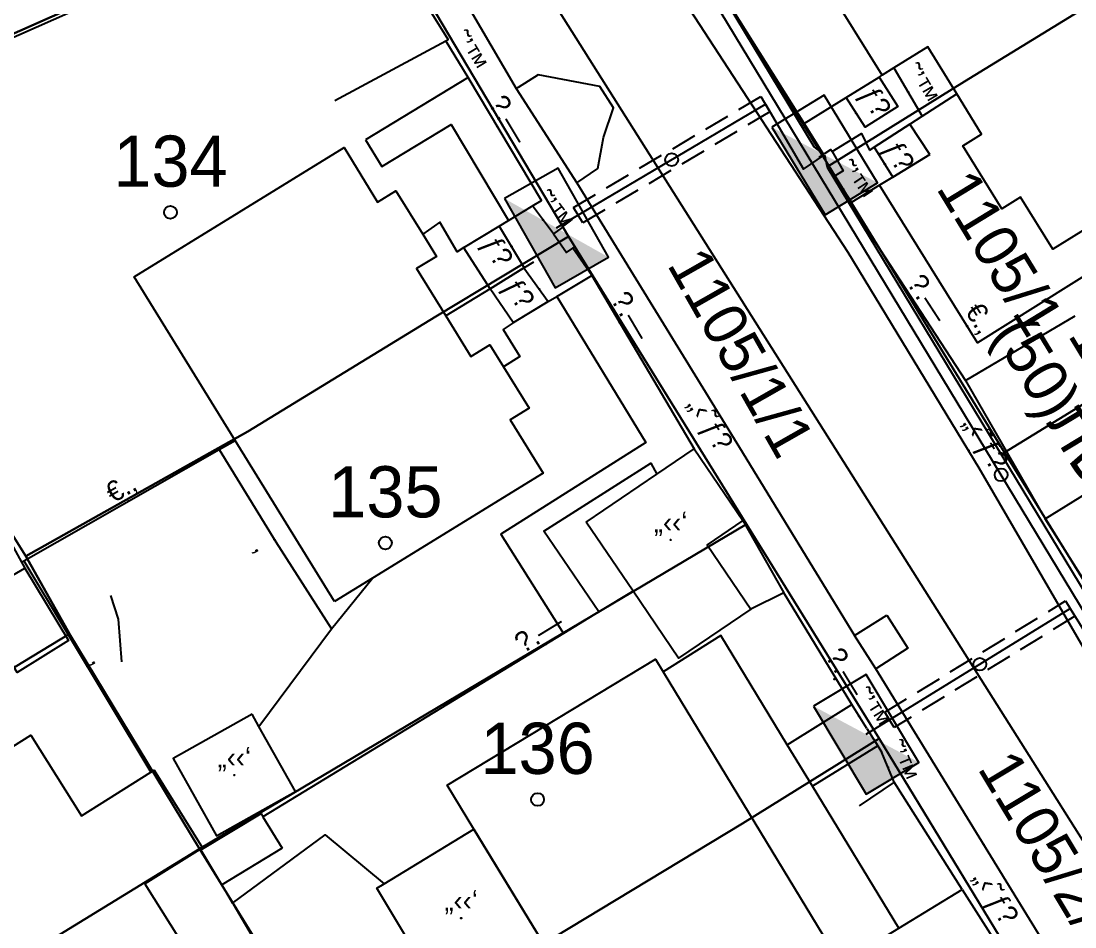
# Model space of a CAD drawing. Header units: metres. Extents: x 218299 to 220222, y 572714 to 574340.
# Drawn here: x 219143.22 to 219184.36, y 573349.88 to 573385.25 of the extents above; entities that cross this region are included whole.
import ezdxf
from ezdxf.enums import TextEntityAlignment as Align

# ---------------------------------------------------------------- set-up
doc = ezdxf.new("R2010")
doc.units = ezdxf.units.M
doc.header["$MEASUREMENT"] = 0
doc.linetypes.add('DASH15', pattern=[1.5, 1, -0.5])
for name, color, linetype in [('1602', 44, 'Continuous'), ('1603', 44, 'Continuous'), ('6151', 102, 'CABLEUNDEXIST03'), ('6261', 7, 'Continuous'), ('6701', 7, 'DASH15'), ('6910', 102, 'Continuous'), ('6916', 7, 'Continuous'), ('A_POINTS', 2, 'Continuous'), ('M2200', 253, 'Continuous'), ('M2207', 253, 'Continuous'), ('M2401', 7, 'Continuous'), ('M2404', 7, 'Continuous'), ('M2407', 253, 'Continuous'), ('M2408', 253, 'Continuous'), ('M2412', 253, 'Continuous'), ('M2420', 253, 'Continuous'), ('M2601', 253, 'Continuous'), ('M2602', 253, 'Continuous'), ('M2605', 253, 'Continuous'), ('M2612', 253, 'Continuous')]:
    doc.layers.add(name, color=color, linetype=linetype)
doc.styles.add('HEBTXT', font='HEBTXT')
doc.styles.add('MAVAT_HEBTXT', font='HEBTXT')
doc.linetypes.add('CABLEUNDEXIST03', pattern='A,3.5,[222,elecad.shx,S=0.01,R=0,X=0,Y=0],1.5', length=5)

# ---------------------------------------------------------------- blocks, each defined once
blk = doc.blocks.new('6261')
blk.add_lwpolyline([(-2, -1.2), (2, -1.2), (2, 1.2), (-2, 1.2)], close=True)
at = {"color": 0}
blk.add_solid([(2, 1.2), (-2, -1.2), (2, -1.2)], dxfattribs=at)
at = {"color": 0, "style": 'HEBTXT'}
blk.add_attdef('PIL_NAME', (2.689, 2.418), '', height=1.7, dxfattribs=at)
at = {"style": 'HEBTXT'}
blk.add_attdef('CAMUT_MONIM', (2.489, 0.218), '', height=1.7, dxfattribs=at)
at = {"color": 0, "style": 'HEBTXT', "flags": 1}
for tag, p in [('TYPE', (2.585, -1.773)), ('MAP_TYPE', (2.689, -3.782))]:
    blk.add_attdef(tag, p, '', height=1.7, dxfattribs=at)
blk = doc.blocks.new('6910')
at = {"layer": 'A_POINTS'}
blk.add_circle((0, 0), 0.25, dxfattribs=at)
at = {"color": 0, "style": 'HEBTXT', "flags": 1}
blk.add_attdef('CODE', (-2.918, 6.399), '', height=1.7, dxfattribs=at)
at = {"color": 0, "style": 'HEBTXT'}
for tag, p in [('PATH', (0.169, 4.708)), ('HTCH', (0.169, 2.708))]:
    blk.add_attdef(tag, text='', height=1.7, dxfattribs=at).set_placement(p, align=Align.MIDDLE_CENTER)
blk = doc.blocks.new('6916')
at = {"layer": 'A_POINTS'}
blk.add_circle((0, 0), 0.25, dxfattribs=at)
at = {"color": 0, "style": 'HEBTXT'}
for tag, p in [('HTCH', (0.006, 3.527)), ('PIPE', (0.049, 1.33))]:
    blk.add_attdef(tag, text='', height=1.7, dxfattribs=at).set_placement(p, align=Align.MIDDLE_CENTER)
blk = doc.blocks.new('1603')
at = {"layer": 'A_POINTS'}
blk.add_circle((0, 0), 0.25, dxfattribs=at)
at = {"color": 0, "style": 'HEBTXT'}
blk.add_attdef('PARCEL_NUM', text='', height=2, dxfattribs=at).set_placement((0, 1), align=Align.CENTER)
at = {"color": 0, "style": 'HEBTXT', "flags": 1}
blk.add_attdef('LOT_NUM', text='', height=2, dxfattribs=at).set_placement((0, -2.5), align=Align.CENTER)
blk = doc.blocks.new('M2408')
blk.add_circle((0, 0), 0.025)
at = {"style": 'MAVAT_HEBTXT'}
blk.add_attdef('NAME', text='', height=0.8, dxfattribs=at).set_placement((0, 1.592), align=Align.MIDDLE)
blk = doc.blocks.new('M2601')
blk.add_circle((0, 0), 0.025)
at = {"style": 'MAVAT_HEBTXT'}
blk.add_attdef('NAME', text='', height=0.8, dxfattribs=at).set_placement((0, 1.592), align=Align.MIDDLE)
blk = doc.blocks.new('M2602')
blk.add_circle((0, 0), 0.025)
at = {"style": 'MAVAT_HEBTXT'}
blk.add_attdef('NAME', text='', height=0.8, dxfattribs=at).set_placement((0, 1.592), align=Align.MIDDLE)
blk = doc.blocks.new('M2605')
blk.add_circle((0, 0), 0.025)
at = {"style": 'MAVAT_HEBTXT'}
blk.add_attdef('NAME', text='', height=0.8, dxfattribs=at).set_placement((0, 1.592), align=Align.MIDDLE)
blk = doc.blocks.new('M2612')
blk.add_circle((0, 0), 0.025)
at = {"style": 'MAVAT_HEBTXT'}
blk.add_attdef('NAME', text='', height=0.8, dxfattribs=at).set_placement((0, 1.592), align=Align.MIDDLE)
blk = doc.blocks.new('M2207')
blk.add_circle((0, 0), 0.025)
at = {"style": 'MAVAT_HEBTXT'}
blk.add_attdef('NAME', text='', height=0.8, dxfattribs=at).set_placement((0, 1.592), align=Align.MIDDLE)
blk = doc.blocks.new('M2412')
blk.add_circle((0, 0), 0.025)
at = {"style": 'MAVAT_HEBTXT'}
blk.add_attdef('NAME', text='', height=0.8, dxfattribs=at).set_placement((0, 1.592), align=Align.MIDDLE)
blk = doc.blocks.new('111')
at = {"layer": 'M2200'}
for points in [[(219191.599, 573381.361, 576.6), (219183.496, 573376.345, 576.36), (219182.238, 573378.377, 576.36), (219181.507, 573377.925, 576.12), (219179.984, 573380.386, 576.12), (219180.721, 573380.842, 576.36), (219179.751, 573382.41, 576.36), (219178.617, 573384.242, 576.36), (219177.297, 573383.424, 576.182), (219176.835, 573383.138, 576.12), (219176.835, 573383.138, 576.12), (219174.659, 573386.64, 576.12), (219174.962, 573386.823, 576.16), (219176.458, 573387.731, 576.36), (219175.688, 573388.975, 576.48), (219175.944, 573389.134, 576.504), (219176.039, 573389.192, 576.513), (219180.772, 573392.122, 576.961), (219183.287, 573393.679, 577.2), (219182.305, 573395.265, 576.96), (219185.807, 573397.433, 576.84)], [(219137.902, 573353.789, 576.96), (219143.6, 573357.363, 576.6), (219145.574, 573354.216, 576.6), (219148.292, 573355.921, 576.14), (219148.411, 573355.996, 576.12), (219150.309, 573352.971, 576.12), (219148.053, 573351.557, 576.36), (219151.718, 573345.714, 575.76), (219150.689, 573345.069, 578.88), (219150.945, 573344.66, 578.88), (219137.299, 573336.101, 576)]]:
    blk.add_polyline3d(points, dxfattribs=at)
for points in [[(219155.46, 573362.583, 576), (219147.641, 573375.263, 576), (219155.828, 573380.311, 576), (219157.141, 573378.181, 575.88), (219157.857, 573378.623, 575.64), (219158.899, 573376.933, 575.64), (219159.435, 573376.065, 575.64), (219158.664, 573375.589, 576), (219159.806, 573373.738, 576), (219160.78, 573372.157, 576), (219161.525, 573372.616, 575.64), (219162.059, 573371.751, 575.64), (219163.055, 573370.134, 575.64), (219162.321, 573369.681, 576), (219163.602, 573367.604, 576), (219156.945, 573363.499, 576)], [(219203.74, 573361.666, 578.34), (219195.704, 573356.671, 578.1), (219194.422, 573358.734, 578.1), (219193.718, 573358.296, 577.74), (219192.114, 573360.876, 577.74), (219192.905, 573361.368, 578.1), (219191.827, 573363.007, 578.1), (219188.21, 573360.92, 577.927), (219187.082, 573360.269, 577.873), (219186.805, 573360.109, 577.86), (219183.208, 573365.809, 577.86), (219183.208, 573365.809, 577.86), (219187.472, 573368.459, 578.071), (219188.06, 573368.824, 578.1), (219187.771, 573369.289, 578.1), (219195.872, 573374.324, 578.1), (219196.006, 573374.109, 578.104), (219199.741, 573368.1, 578.218)], [(219167.43, 573342.954, 577.8), (219163.689, 573349.103, 577.8), (219160.907, 573353.674, 577.8), (219160.894, 573353.696, 577.8), (219159.852, 573355.409, 577.8), (219167.986, 573360.333, 577.8), (219168.285, 573359.841, 577.8), (219175.182, 573348.477, 577.8), (219175.223, 573348.411, 577.8), (219175.54, 573347.888, 577.8), (219167.43, 573342.954, 577.8)]]:
    blk.add_polyline3d(points, close=True, dxfattribs=at)
at = {"layer": 'M2207'}
for points in [[(219165.285, 573365.688, 575.4), (219168.035, 573367.553, 575.4), (219169.501, 573368.547, 575.4), (219169.501, 573368.547, 575.4), (219171.397, 573365.751, 575.4), (219171.397, 573365.751, 575.4), (219170.002, 573364.805, 575.52), (219171.714, 573362.281, 575.64), (219171.714, 573362.281, 575.64), (219168.893, 573360.368, 575.76), (219167.112, 573362.995, 575.582)], [(219143.366, 573363.891, 574.26), (219143.366, 573363.891, 574.26), (219145.066, 573361.058, 574.26), (219143.062, 573359.813, 574.26), (219143.062, 573359.813, 574.26), (219141.351, 573362.724, 574.26), (219141.475, 573362.795, 574.26), (219143.366, 573363.891, 574.26)], [(219168.285, 573359.841, 577.56), (219175.223, 573348.411, 577.56), (219175.849, 573348.823, 577.56), (219177.494, 573349.829, 577.56), (219174.118, 573355.375, 577.501), (219173.133, 573356.993, 577.484), (219170.538, 573361.257, 577.44)], [(219152.237, 573358.181, 576), (219149.158, 573356.453, 575.88), (219150.853, 573353.433, 575.88), (219153.932, 573355.162, 576), (219152.506, 573357.703, 576), (219152.237, 573358.181, 576)], [(219153.408, 573352.947, 576.72), (219151.055, 573351.526, 576.72), (219151.055, 573351.526, 576.72), (219150.235, 573352.882, 576.96), (219152.589, 573354.304, 576.96), (219152.589, 573354.304, 576.96), (219152.662, 573354.182, 576.938), (219153.408, 573352.947, 576.72)], [(219160.894, 573353.696, 577.68), (219163.689, 573349.103, 577.68), (219160.975, 573347.376, 577.593), (219160.842, 573347.291, 577.589), (219159.926, 573346.708, 577.56), (219157.114, 573351.392, 577.56), (219157.396, 573351.564, 577.569)], [(219179.966, 573351.342, 577.8), (219183.353, 573346.003, 577.8), (219179.207, 573343.461, 577.8), (219178.907, 573343.95, 577.8), (219178.718, 573343.834, 577.8), (219177.488, 573345.973, 577.903), (219177.283, 573346.328, 577.92), (219175.848, 573348.822, 578.04), (219175.849, 573348.823, 578.04), (219175.849, 573348.823, 578.04), (219177.494, 573349.829, 577.944), (219179.966, 573351.342, 577.8)]]:
    blk.add_polyline3d(points, close=True, dxfattribs=at)
at = {"layer": 'M2401'}
for points in [[(219162.546, 573382.616, 571.963), (219162.546, 573382.616, 571.963), (219164.92, 573378.943, 572.323), (219164.92, 573378.943, 572.323), (219165.735, 573379.501, 572.323), (219165.954, 573380.711, 572.225), (219166.349, 573381.872, 572.083), (219165.815, 573382.698, 572.083), (219163.41, 573383.154, 571.963), (219162.623, 573382.664, 571.963), (219162.546, 573382.616, 571.963)], [(219177.016, 573362.055, 574.05), (219177.843, 573360.763, 574.05), (219176.592, 573359.963, 574.05), (219176.592, 573359.963, 574.05), (219175.765, 573361.255, 574.05), (219175.765, 573361.255, 574.05), (219177.016, 573362.055, 574.05)]]:
    blk.add_polyline3d(points, dxfattribs=at)
at = {"layer": 'M2404'}
for points in [[(219162.546, 573382.616, 571.963), (219162.546, 573382.616, 571.963), (219164.92, 573378.943, 572.323), (219164.92, 573378.943, 572.323), (219165.735, 573379.501, 572.323), (219165.954, 573380.711, 572.225), (219166.349, 573381.872, 572.083), (219165.815, 573382.698, 572.083), (219163.41, 573383.154, 571.963), (219162.623, 573382.664, 571.963), (219162.546, 573382.616, 571.963)], [(219177.016, 573362.055, 574.05), (219177.843, 573360.763, 574.05), (219176.592, 573359.963, 574.05), (219176.592, 573359.963, 574.05), (219175.765, 573361.255, 574.05), (219175.765, 573361.255, 574.05), (219177.016, 573362.055, 574.05)]]:
    blk.add_polyline3d(points, dxfattribs=at)
at = {"layer": 'M2407'}
for points in [[(219173.796, 573381.251, 572.43), (219174.544, 573380.046, 572.43)], [(219156.666, 573380.612, 573.465), (219157.305, 573379.57, 573.375), (219160.009, 573381.216, 573.375), (219162.247, 573377.465, 573.375)], [(219160.505, 573376.408, 573.375), (219160.251, 573376.241, 573.375), (219159.573, 573377.398, 573.375), (219158.899, 573376.933, 573.375)], [(219165.499, 573375.32, 572.43), (219164.763, 573376.389, 572.43)], [(219164.139, 573374.502, 573.465), (219167.61, 573368.793, 573.465), (219161.953, 573365.214, 573.465), (219164.398, 573361.34, 573.465)], [(219162.432, 573373.475, 573.375), (219162.045, 573373.209, 573.375), (219162.697, 573372.15, 573.375), (219162.059, 573371.751, 573.375)], [(219180.089, 573371.216, 573.51), (219183.208, 573365.809, 573.87)], [(219165.782, 573362.184, 573.465), (219163.626, 573365.336, 573.465), (219167.807, 573367.995, 573.465), (219168.035, 573367.553, 573.465)], [(219171.397, 573365.751, 573.51), (219173.003, 573362.931, 573.69)], [(219151.48, 573350.802, 575.175), (219155.09, 573353.468, 575.175), (219157.396, 573351.564, 575.175)]]:
    blk.add_polyline3d(points, dxfattribs=at)
at = {"layer": 'M2408'}
for points in [[(219164.447, 573394.174, 571.44), (219157.784, 573390.786, 571.323), (219162.546, 573382.616, 571.953)], [(219186.136, 573358.319, 574.545), (219180.63, 573367.8, 573.735), (219175.507, 573376.217, 572.835), (219168.959, 573386.285, 572.083)], [(219164.92, 573378.943, 572.268), (219171.265, 573368.597, 573.348), (219175.765, 573361.255, 574.023)], [(219185.006, 573346.23, 575.4), (219176.592, 573359.963, 574.005)]]:
    blk.add_polyline3d(points, dxfattribs=at)
at = {"layer": 'M2412'}
for points in [[(219176.722, 573383.068, 573.54), (219177.447, 573381.919, 573.54), (219176.171, 573381.114, 572.58), (219175.431, 573382.267, 572.58)], [(219178.702, 573380.041, 573.66), (219177.918, 573381.23, 573.66), (219176.529, 573380.334, 572.94), (219177.252, 573379.159, 572.94)], [(219161.532, 573374.802, 573.42), (219160.508, 573376.402, 573.42), (219160.505, 573376.408, 573.42), (219161.885, 573377.245, 572.34), (219162.864, 573375.622, 572.34)], [(219162.432, 573373.475, 573.42), (219162.428, 573373.481, 573.42), (219161.532, 573374.802, 573.42), (219162.854, 573375.615, 572.34), (219163.801, 573374.298, 572.34)]]:
    blk.add_polyline3d(points, close=True, dxfattribs=at)
at = {"layer": 'M2420', "linetype": 'Continuous', "lineweight": -3}
blk.add_lwpolyline([(219155.91, 573398.81), (219211.788, 573310.309), (219223.443, 573302.297)], dxfattribs=at)
at = {"layer": 'M2601'}
for points in [[(219163.224, 573375.843, 575.1), (219162.864, 573375.622, 575.1), (219162.854, 573375.615, 575.1), (219161.532, 573374.802, 575.1), (219161.532, 573374.802, 575.1), (219159.806, 573373.738, 575.1)], [(219150.955, 573368.523, 573.915), (219153.167, 573364.915, 573.915), (219155.337, 573361.519, 573.915)], [(219143.327, 573364.17, 574.86), (219148.292, 573355.921, 574.86)], [(219152.506, 573357.703, 573.915), (219155.337, 573361.519, 573.915), (219156.945, 573363.499, 573.915)]]:
    blk.add_polyline3d(points, dxfattribs=at)
at = {"layer": 'M2602'}
for points in [[(219176.339, 573380.212, 574.02), (219176.529, 573380.334, 574.02), (219177.918, 573381.23, 574.02), (219178.406, 573381.544, 574.02), (219179.751, 573382.41, 574.02)], [(219174.885, 573380.163, 573.78), (219176.028, 573380.87, 573.78), (219176.339, 573380.212, 573.78), (219176.339, 573380.212, 573.78)], [(219174.383, 573379.937, 574.02), (219174.544, 573380.046, 574.02), (219174.61, 573380.091, 574.02), (219174.838, 573380.245, 574.02), (219174.885, 573380.163, 574.02), (219175.322, 573379.401, 574.02), (219174.984, 573379.193, 574.02)], [(219185.402, 573375.724, 574.5), (219185.402, 573375.724, 574.5), (219180.565, 573372.687, 574.5), (219176.732, 573378.843, 574.5)], [(219164.349, 573377.194, 573.9), (219164.008, 573376.948, 573.9), (219164.008, 573376.948, 573.9), (219164.509, 573376.219, 573.9), (219164.763, 573376.389, 573.9), (219164.81, 573376.421, 573.9)], [(219143.24, 573364.12, 574.74), (219143.327, 573364.17, 574.74), (219150.955, 573368.523, 574.74), (219151.578, 573368.878, 574.74)], [(219146.708, 573362.823, 574.635), (219147.01, 573361.891, 574.635), (219147.138, 573360.236, 574.635)], [(219176.234, 573357.631, 575.82), (219176.234, 573357.631, 575.82), (219176.669, 573356.943, 575.82), (219176.827, 573356.692, 575.82), (219176.827, 573356.692, 575.82), (219176.827, 573356.692, 575.82)], [(219176.669, 573356.943, 575.46), (219174.118, 573355.375, 575.46)]]:
    blk.add_polyline3d(points, dxfattribs=at)
at = {"layer": 'M2605'}
for points in [[(219191.554, 573400.072, 574.02), (219188.618, 573398.211, 573.9), (219188.618, 573398.211, 573.9), (219185.432, 573403.47, 573.9), (219185.432, 573403.47, 573.9), (219178.871, 573400.509, 573.71), (219176.134, 573399.274, 573.631), (219168.801, 573395.966, 573.42), (219167.894, 573395.186, 573.42), (219167.533, 573394.668, 573.42), (219167.264, 573394.085, 573.42), (219167.102, 573393.465, 573.42), (219167.051, 573392.835, 573.42), (219167.256, 573391.657, 573.42), (219173.796, 573381.251, 573.42), (219173.796, 573381.251, 573.42), (219175.431, 573382.267, 573.484), (219176.722, 573383.068, 573.535), (219176.835, 573383.138, 573.54)], [(219155.463, 573382.148, 573.42), (219159.805, 573384.482, 573.185), (219159.899, 573384.533, 573.18), (219158.355, 573387.013, 573.18), (219157.199, 573387.941, 573.18), (219155.824, 573388.595, 573.18), (219154.334, 573388.911, 573.18), (219152.852, 573388.876, 573.18), (219150.14, 573387.809, 573.18), (219136.114, 573381.609, 573.42), (219136.114, 573381.609, 573.42), (219138.881, 573377.26, 573.42), (219136.305, 573375.682, 573.42), (219136.305, 573375.682, 573.42), (219138.324, 573372.419, 573.54), (219142.039, 573366.296, 573.54), (219143.24, 573364.12, 573.54), (219143.366, 573363.891, 573.54)], [(219160.505, 573376.408, 573.42), (219161.885, 573377.245, 573.42), (219162.247, 573377.465, 573.42), (219163.149, 573378.012, 573.42), (219163.184, 573378.033, 573.42), (219163.541, 573378.25, 573.42), (219163.541, 573378.25, 573.42), (219160.673, 573383.045, 573.42), (219160.673, 573383.045, 573.42), (219156.666, 573380.612, 573.42), (219156.666, 573380.612, 573.42)], [(219178.702, 573380.041, 573.78), (219178.702, 573380.041, 573.78), (219177.252, 573379.159, 573.78), (219176.732, 573378.843, 573.78), (219175.652, 573378.187, 573.78), (219175.572, 573378.138, 573.78), (219180.089, 573371.216, 573.78), (219180.089, 573371.216, 573.78), (219184.369, 573373.742, 573.78), (219184.369, 573373.742, 573.78)], [(219162.432, 573373.475, 573.42), (219162.48, 573373.504, 573.42), (219163.801, 573374.298, 573.42), (219164.139, 573374.502, 573.42), (219165.499, 573375.32, 573.42), (219165.499, 573375.32, 573.42), (219169.501, 573368.547, 573.54)], [(219167.112, 573362.995, 575.22), (219165.782, 573362.184, 575.22), (219164.398, 573361.34, 575.22), (219152.662, 573354.182, 575.22)], [(219173.133, 573356.993, 575.22), (219175.652, 573358.57, 575.22), (219175.652, 573358.57, 575.22), (219173.003, 573362.931, 575.22), (219173.003, 573362.931, 575.22), (219171.714, 573362.281, 575.22)], [(219179.966, 573351.342, 575.252), (219177.313, 573355.533, 575.252), (219177.313, 573355.533, 575.252), (219175.937, 573354.605, 575.252)], [(219151.055, 573351.526, 575.22), (219151.48, 573350.802, 575.241), (219151.498, 573350.773, 575.242), (219155.762, 573343.522, 575.46)]]:
    blk.add_polyline3d(points, dxfattribs=at)
at = {"layer": 'M2612'}
for points in [[(219160.673, 573383.045, 573.3), (219159.805, 573384.482, 573.3)], [(219177.297, 573383.424, 575.46), (219178.406, 573381.544, 575.34)], [(219174.984, 573379.193, 574.02), (219175.652, 573378.187, 574.02)], [(219164.008, 573376.948, 573.78), (219163.184, 573378.033, 573.78)], [(219176.234, 573357.631, 575.67), (219175.652, 573358.57, 575.67)], [(219177.313, 573355.533, 575.67), (219176.827, 573356.692, 575.67)]]:
    blk.add_polyline3d(points, dxfattribs=at)
at = {"layer": 'M2207'}
ref = blk.add_blockref('M2207', (219168.578, 573364.99), dxfattribs=dict(at, xscale=0.5, yscale=0.5, zscale=0.5))
ref.add_attrib('NAME', '„‹‹‘', dxfattribs={"layer": '0', "height": 0.8, "style": 'MAVAT_HEBTXT'}).set_placement((219168.578, 573365.615), align=Align.MIDDLE)
ref = blk.add_blockref('M2207', (219151.545, 573355.807), dxfattribs=dict(at, xscale=0.5, yscale=0.5, zscale=0.5))
ref.add_attrib('NAME', '„‹‹‘', dxfattribs={"layer": '0', "height": 0.8, "style": 'MAVAT_HEBTXT'}).set_placement((219151.545, 573356.432), align=Align.MIDDLE)
ref = blk.add_blockref('M2207', (219160.402, 573350.219), dxfattribs=dict(at, xscale=0.5, yscale=0.5, zscale=0.5))
ref.add_attrib('NAME', '„‹‹‘', dxfattribs={"layer": '0', "height": 0.8, "style": 'MAVAT_HEBTXT'}).set_placement((219160.402, 573350.844), align=Align.MIDDLE)
at = {"layer": 'M2408'}
ref = blk.add_blockref('M2408', (219170.341, 573370.103), dxfattribs=dict(at, xscale=0.5, yscale=0.5, zscale=0.5))
ref.add_attrib('NAME', '„‹˜ƒ\x8e', dxfattribs={"layer": '0', "height": 0.8, "rotation": 301.5224, "style": 'MAVAT_HEBTXT'}).set_placement((219170.053, 573369.485), align=Align.MIDDLE)
ref = blk.add_blockref('M2408', (219180.211, 573368.488), dxfattribs=dict(at, xscale=0.5, yscale=0.5, zscale=0.5))
ref.add_attrib('NAME', '„‹˜ƒ\x8e', dxfattribs={"layer": '0', "height": 0.8, "rotation": 301.3252, "style": 'MAVAT_HEBTXT'}).set_placement((219180.804, 573368.741), align=Align.MIDDLE)
ref = blk.add_blockref('M2408', (219180.799, 573353.097), dxfattribs=dict(at, xscale=0.5, yscale=0.5, zscale=0.5))
ref.add_attrib('NAME', '„‹˜ƒ\x8e', dxfattribs={"layer": '0', "height": 0.8, "rotation": 301.4963, "style": 'MAVAT_HEBTXT'}).set_placement((219181.201, 573350.995), align=Align.MIDDLE)
at = {"layer": 'M2412'}
ref = blk.add_blockref('M2412', (219175.824, 573381.654), dxfattribs=dict(at, xscale=0.5, yscale=0.5, zscale=0.5))
ref.add_attrib('NAME', 'ƒ\x8e', dxfattribs={"layer": '0', "height": 0.8, "rotation": 302.6799, "style": 'MAVAT_HEBTXT'}).set_placement((219176.494, 573382.071), align=Align.MIDDLE)
ref = blk.add_blockref('M2412', (219176.941, 573379.665), dxfattribs=dict(at, xscale=0.5, yscale=0.5, zscale=0.5))
ref.add_attrib('NAME', 'ƒ\x8e', dxfattribs={"layer": '0', "height": 0.8, "rotation": 301.6076, "style": 'MAVAT_HEBTXT'}).set_placement((219177.409, 573379.954), align=Align.MIDDLE)
ref = blk.add_blockref('M2412', (219162.365, 573376.449), dxfattribs=dict(at, xscale=0.5, yscale=0.5, zscale=0.5))
ref.add_attrib('NAME', 'ƒ\x8e', dxfattribs={"layer": '0', "height": 0.8, "rotation": 301.1113, "style": 'MAVAT_HEBTXT'}).set_placement((219161.739, 573376.226), align=Align.MIDDLE)
ref = blk.add_blockref('M2412', (219163.45, 573374.786), dxfattribs=dict(at, xscale=0.5, yscale=0.5, zscale=0.5))
ref.add_attrib('NAME', 'ƒ\x8e', dxfattribs={"layer": '0', "height": 0.8, "rotation": 305.7094, "style": 'MAVAT_HEBTXT'}).set_placement((219162.57, 573374.574), align=Align.MIDDLE)
at = {"layer": 'M2601'}
ref = blk.add_blockref('M2601', (219153.114, 573365.001), dxfattribs=dict(at, xscale=0.5, yscale=0.5, zscale=0.5))
ref.add_attrib('NAME', '‚', dxfattribs={"layer": '0', "height": 0.8, "rotation": 301.5059, "style": 'MAVAT_HEBTXT'}).set_placement((219152.645, 573364.714), align=Align.MIDDLE)
ref = blk.add_blockref('M2601', (219145.809, 573360.046), dxfattribs=dict(at, xscale=0.5, yscale=0.5, zscale=0.5))
ref.add_attrib('NAME', '‚', dxfattribs={"layer": '0', "height": 0.8, "rotation": 301.0423, "style": 'MAVAT_HEBTXT'}).set_placement((219146.281, 573360.329), align=Align.MIDDLE)
at = {"layer": 'M2602'}
ref = blk.add_blockref('M2602', (219180.158, 573373.341), dxfattribs=dict(at, xscale=0.5, yscale=0.5, zscale=0.5))
ref.add_attrib('NAME', '€.‚', dxfattribs={"layer": '0', "height": 0.8, "rotation": 301.9058, "style": 'MAVAT_HEBTXT'}).set_placement((219180.624, 573373.632), align=Align.MIDDLE)
ref = blk.add_blockref('M2602', (219147.409, 573366.499), dxfattribs=dict(at, xscale=0.5, yscale=0.5, zscale=0.5))
ref.add_attrib('NAME', '€.‚', dxfattribs={"layer": '0', "height": 0.8, "rotation": 29.7095, "style": 'MAVAT_HEBTXT'}).set_placement((219147.136, 573366.977), align=Align.MIDDLE)
at = {"layer": 'M2605'}
ref = blk.add_blockref('M2605', (219161.815, 573381.135), dxfattribs=dict(at, xscale=0.5, yscale=0.5, zscale=0.5))
ref.add_attrib('NAME', '\x9a.—', dxfattribs={"layer": '0', "height": 0.8, "rotation": 300.885, "style": 'MAVAT_HEBTXT'}).set_placement((219162.287, 573381.418), align=Align.MIDDLE)
ref = blk.add_blockref('M2605', (219178.188, 573374.13), dxfattribs=dict(at, xscale=0.5, yscale=0.5, zscale=0.5))
ref.add_attrib('NAME', '\x9a.—', dxfattribs={"layer": '0', "height": 0.8, "rotation": 303.1276, "style": 'MAVAT_HEBTXT'}).set_placement((219178.648, 573374.431), align=Align.MIDDLE)
ref = blk.add_blockref('M2605', (219166.59, 573373.474), dxfattribs=dict(at, xscale=0.5, yscale=0.5, zscale=0.5))
ref.add_attrib('NAME', '\x9a.—', dxfattribs={"layer": '0', "height": 0.8, "rotation": 300.5763, "style": 'MAVAT_HEBTXT'}).set_placement((219167.064, 573373.754), align=Align.MIDDLE)
ref = blk.add_blockref('M2605', (219163.714, 573360.923), dxfattribs=dict(at, xscale=0.5, yscale=0.5, zscale=0.5))
ref.add_attrib('NAME', '\x9a.—', dxfattribs={"layer": '0', "height": 0.8, "rotation": 31.3799, "style": 'MAVAT_HEBTXT'}).set_placement((219163.428, 573361.392), align=Align.MIDDLE)
ref = blk.add_blockref('M2605', (219174.979, 573359.552), dxfattribs=dict(at, xscale=0.5, yscale=0.5, zscale=0.5))
ref.add_attrib('NAME', '\x9a.—', dxfattribs={"layer": '0', "height": 0.8, "rotation": 301.2677, "style": 'MAVAT_HEBTXT'}).set_placement((219175.449, 573359.837), align=Align.MIDDLE)
at = {"layer": 'M2612'}
ref = blk.add_blockref('M2612', (219160.239, 573383.764), dxfattribs=dict(at, xscale=0.5, yscale=0.5, zscale=0.5))
ref.add_attrib('NAME', '˜’™', dxfattribs={"layer": '0', "height": 0.8, "rotation": 301.1386, "style": 'MAVAT_HEBTXT'}).set_placement((219160.709, 573384.048), align=Align.MIDDLE)
ref = blk.add_blockref('M2612', (219177.852, 573382.484), dxfattribs=dict(at, xscale=0.5, yscale=0.5, zscale=0.5))
ref.add_attrib('NAME', '˜’™', dxfattribs={"layer": '0', "height": 0.8, "rotation": 300.5228, "style": 'MAVAT_HEBTXT'}).set_placement((219178.325, 573382.763), align=Align.MIDDLE)
ref = blk.add_blockref('M2612', (219175.318, 573378.69), dxfattribs=dict(at, xscale=0.5, yscale=0.5, zscale=0.5))
ref.add_attrib('NAME', '˜’™', dxfattribs={"layer": '0', "height": 0.8, "rotation": 303.5721, "style": 'MAVAT_HEBTXT'}).set_placement((219175.776, 573378.994), align=Align.MIDDLE)
ref = blk.add_blockref('M2612', (219163.596, 573377.49), dxfattribs=dict(at, xscale=0.5, yscale=0.5, zscale=0.5))
ref.add_attrib('NAME', '˜’™', dxfattribs={"layer": '0', "height": 0.8, "rotation": 307.2369, "style": 'MAVAT_HEBTXT'}).set_placement((219164.034, 573377.823), align=Align.MIDDLE)
ref = blk.add_blockref('M2612', (219175.943, 573358.1), dxfattribs=dict(at, xscale=0.5, yscale=0.5, zscale=0.5))
ref.add_attrib('NAME', '˜’™', dxfattribs={"layer": '0', "height": 0.8, "rotation": 301.801, "style": 'MAVAT_HEBTXT'}).set_placement((219176.41, 573358.39), align=Align.MIDDLE)
ref = blk.add_blockref('M2612', (219177.07, 573356.113), dxfattribs=dict(at, xscale=0.5, yscale=0.5, zscale=0.5))
ref.add_attrib('NAME', '˜’™', dxfattribs={"layer": '0', "height": 0.8, "rotation": 292.7409, "style": 'MAVAT_HEBTXT'}).set_placement((219177.577, 573356.326), align=Align.MIDDLE)

msp = doc.modelspace()

# ---------------------------------------------------------------- linework, layer by layer
at = {"layer": '1602'}
for points in [[(219207.756, 573413.741), (219188.446, 573405.111), (219169.401, 573396.642), (219151.768, 573388.703), (219133.406, 573380.551)], [(219187.376, 573387.401), (219180.056, 573382.891), (219174.756, 573379.601), (219167.706, 573391.061)], [(219167.706, 573391.061), (219174.756, 573379.601), (219181.616, 573368.411), (219186.836, 573359.971)], [(219133.406, 573380.551), (219151.768, 573388.703)], [(219158.696, 573386.781), (219164.596, 573376.841), (219159.416, 573373.721), (219152.076, 573369.221), (219143.406, 573364.351), (219139.776, 573370.131)], [(219181.986, 573348.571), (219176.726, 573357.231), (219171.546, 573365.601), (219164.596, 573376.841), (219158.696, 573386.781)]]:
    msp.add_lwpolyline(points, dxfattribs=at)
for points in [[(219174.756, 573379.601), (219180.056, 573382.891), (219187.376, 573387.401), (219195.746, 573393.181), (219202.926, 573381.491), (219181.616, 573368.411)], [(219192.146, 573363.311), (219186.836, 573359.971), (219181.616, 573368.411), (219202.926, 573381.491), (219208.056, 573373.151), (219199.446, 573367.851)], [(219143.406, 573364.351), (219152.076, 573369.221), (219159.416, 573373.721), (219164.596, 573376.841), (219171.546, 573365.601), (219150.186, 573352.931), (219145.106, 573361.321)], [(219118.526, 573356.511), (219123.996, 573360.031), (219131.326, 573364.531), (219139.776, 573370.131), (219143.406, 573364.351), (219145.106, 573361.321), (219123.626, 573348.281)], [(219164.026, 573349.461), (219155.866, 573343.721), (219150.186, 573352.931), (219171.546, 573365.601), (219176.726, 573357.231), (219171.386, 573353.911)], [(219134.486, 573343.261), (219128.796, 573339.791), (219123.626, 573348.281), (219145.106, 573361.321), (219150.186, 573352.931), (219141.796, 573347.791)], [(219155.866, 573343.721), (219164.026, 573349.461), (219171.386, 573353.911), (219176.726, 573357.231), (219181.986, 573348.571), (219160.616, 573335.951)], [(219128.796, 573339.791), (219134.486, 573343.261), (219141.796, 573347.791), (219150.186, 573352.931), (219155.866, 573343.721), (219134.036, 573331.261)]]:
    msp.add_lwpolyline(points, close=True, dxfattribs=at)
at = {"layer": '6151'}
for points in [[(219196.9675, 573343.4112), (219196.2981, 573343.0528), (219166.8971, 573391.6359), (219167.3069, 573391.9933), (219167.8407, 573391.9989), (219167.8385, 573392.1233)], [(219174.5913, 573380.0253), (219174.1885, 573380.3366), (219167.4134, 573391.5554), (219167.528, 573391.9933), (219167.5803, 573392.0216), (219167.7705, 573392.0239), (219167.7685, 573392.1233)], [(219164.1286, 573377.1744), (219172.2777, 573382.0114), (219173.7689, 573379.4694), (219174.5913, 573380.0253)], [(219174.5913, 573380.0253), (219174.6945, 573379.5441), (219186.1719, 573360.5969), (219186.5918, 573360.397)], [(219176.216, 573357.3995), (219184.1765, 573362.3102), (219185.6976, 573359.8604), (219186.5918, 573360.397)]]:
    msp.add_lwpolyline(points, dxfattribs=at)
at = {"layer": '6701'}
for points in [[(219172.099, 573382.312), (219172.456, 573381.711), (219165.147, 573377.372), (219164.79, 573377.974)], [(219183.993, 573362.608), (219184.36, 573362.012), (219177.312, 573357.664), (219176.944, 573358.26)]]:
    msp.add_lwpolyline(points, close=True, dxfattribs=at)

# ---------------------------------------------------------------- block references
msp.add_blockref('111', (0, 0))
at = {"layer": '1603'}
for p, values in [((219149.0526, 573377.7843), {'PARCEL_NUM': '134'}), ((219157.4431, 573364.8715), {'PARCEL_NUM': '135'}), ((219163.3846, 573354.8528), {'PARCEL_NUM': '136'})]:
    msp.add_blockref('1603', p, dxfattribs=at).add_auto_attribs(values)
at = {"layer": '6261'}
ref = msp.add_blockref('6261', (219174.5913, 573380.0253), dxfattribs=dict(at, rotation=301.399999999907))
ref.add_attrib('PIL_NAME', '1105/1', (219178.9219, 573378.7314), dxfattribs={"layer": '0', "color": 0, "height": 1.7, "rotation": 301.4, "style": 'HEBTXT'})
ref = msp.add_blockref('6261', (219164.1286, 573377.1744), dxfattribs=dict(at, rotation=299.6199999999076))
ref.add_attrib('PIL_NAME', '1105/1/1', (219168.4169, 573375.7466), dxfattribs={"layer": '0', "color": 0, "height": 1.7, "rotation": 299.62, "style": 'HEBTXT'})
ref = msp.add_blockref('6261', (219176.216, 573357.3995), dxfattribs=dict(at, rotation=300.9699999999072))
ref.add_attrib('PIL_NAME', '1105/2/1', (219180.5367, 573356.0731), dxfattribs={"layer": '0', "color": 0, "height": 1.7, "rotation": 300.97, "style": 'HEBTXT'})
at = {"layer": '6910'}
ref = msp.add_blockref('6910', (219181.483, 573367.5337), dxfattribs=dict(at, rotation=301.181))
ref.add_attrib('PATH', '1105 - ', dxfattribs={"layer": '0', "color": 0, "height": 1.7, "rotation": 301.181, "style": 'HEBTXT'}).set_placement((219186.627, 573370.4004), align=Align.MIDDLE_CENTER)
ref.add_attrib('HTCH', '(50)תשוחנ', dxfattribs={"layer": '0', "color": 0, "height": 1.7, "rotation": 301.181, "style": 'HEBTXT'}).set_placement((219184.4882, 573369.106), align=Align.MIDDLE_CENTER)
at = {"layer": '6916'}
for p, rotation in [((219168.6223, 573379.8418), 30.6898), ((219180.6518, 573360.1357), 31.6673)]:
    msp.add_blockref('6916', p, dxfattribs=dict(at, rotation=rotation))

doc.saveas('drawing.dxf')
